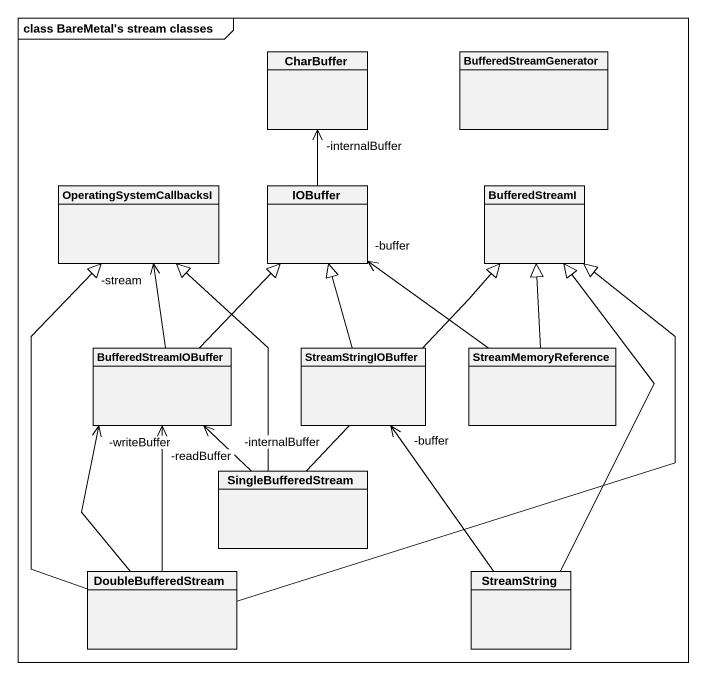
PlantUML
@startuml
mainframe class BareMetal's stream classes
hide circle
hide empty members
class CharBuffer
class BufferedStreamGenerator
class OperatingSystemCallbacksI
class IOBuffer
class BufferedStreamI
class BufferedStreamIOBuffer
class StreamStringIOBuffer
class StreamMemoryReference
class SingleBufferedStream
class DoubleBufferedStream
class StreamString
IOBuffer -up-> "-internalBuffer" CharBuffer
BufferedStreamIOBuffer -up-> "-stream" OperatingSystemCallbacksI
BufferedStreamIOBuffer -up-|> IOBuffer
StreamStringIOBuffer -up-|> IOBuffer
StreamMemoryReference -up-> "-buffer" IOBuffer
StreamMemoryReference -up-|> BufferedStreamI
SingleBufferedStream -up-|> OperatingSystemCallbacksI
SingleBufferedStream -up-|> BufferedStreamI
SingleBufferedStream -up-> "-internalBuffer" BufferedStreamIOBuffer
DoubleBufferedStream -up-|> OperatingSystemCallbacksI
DoubleBufferedStream -up-|> BufferedStreamI
DoubleBufferedStream -up-> "-readBuffer" BufferedStreamIOBuffer
DoubleBufferedStream -up-> "-writeBuffer" BufferedStreamIOBuffer
StreamString -up-|> BufferedStreamI
StreamString -up-> "-buffer" StreamStringIOBuffer
@enduml
